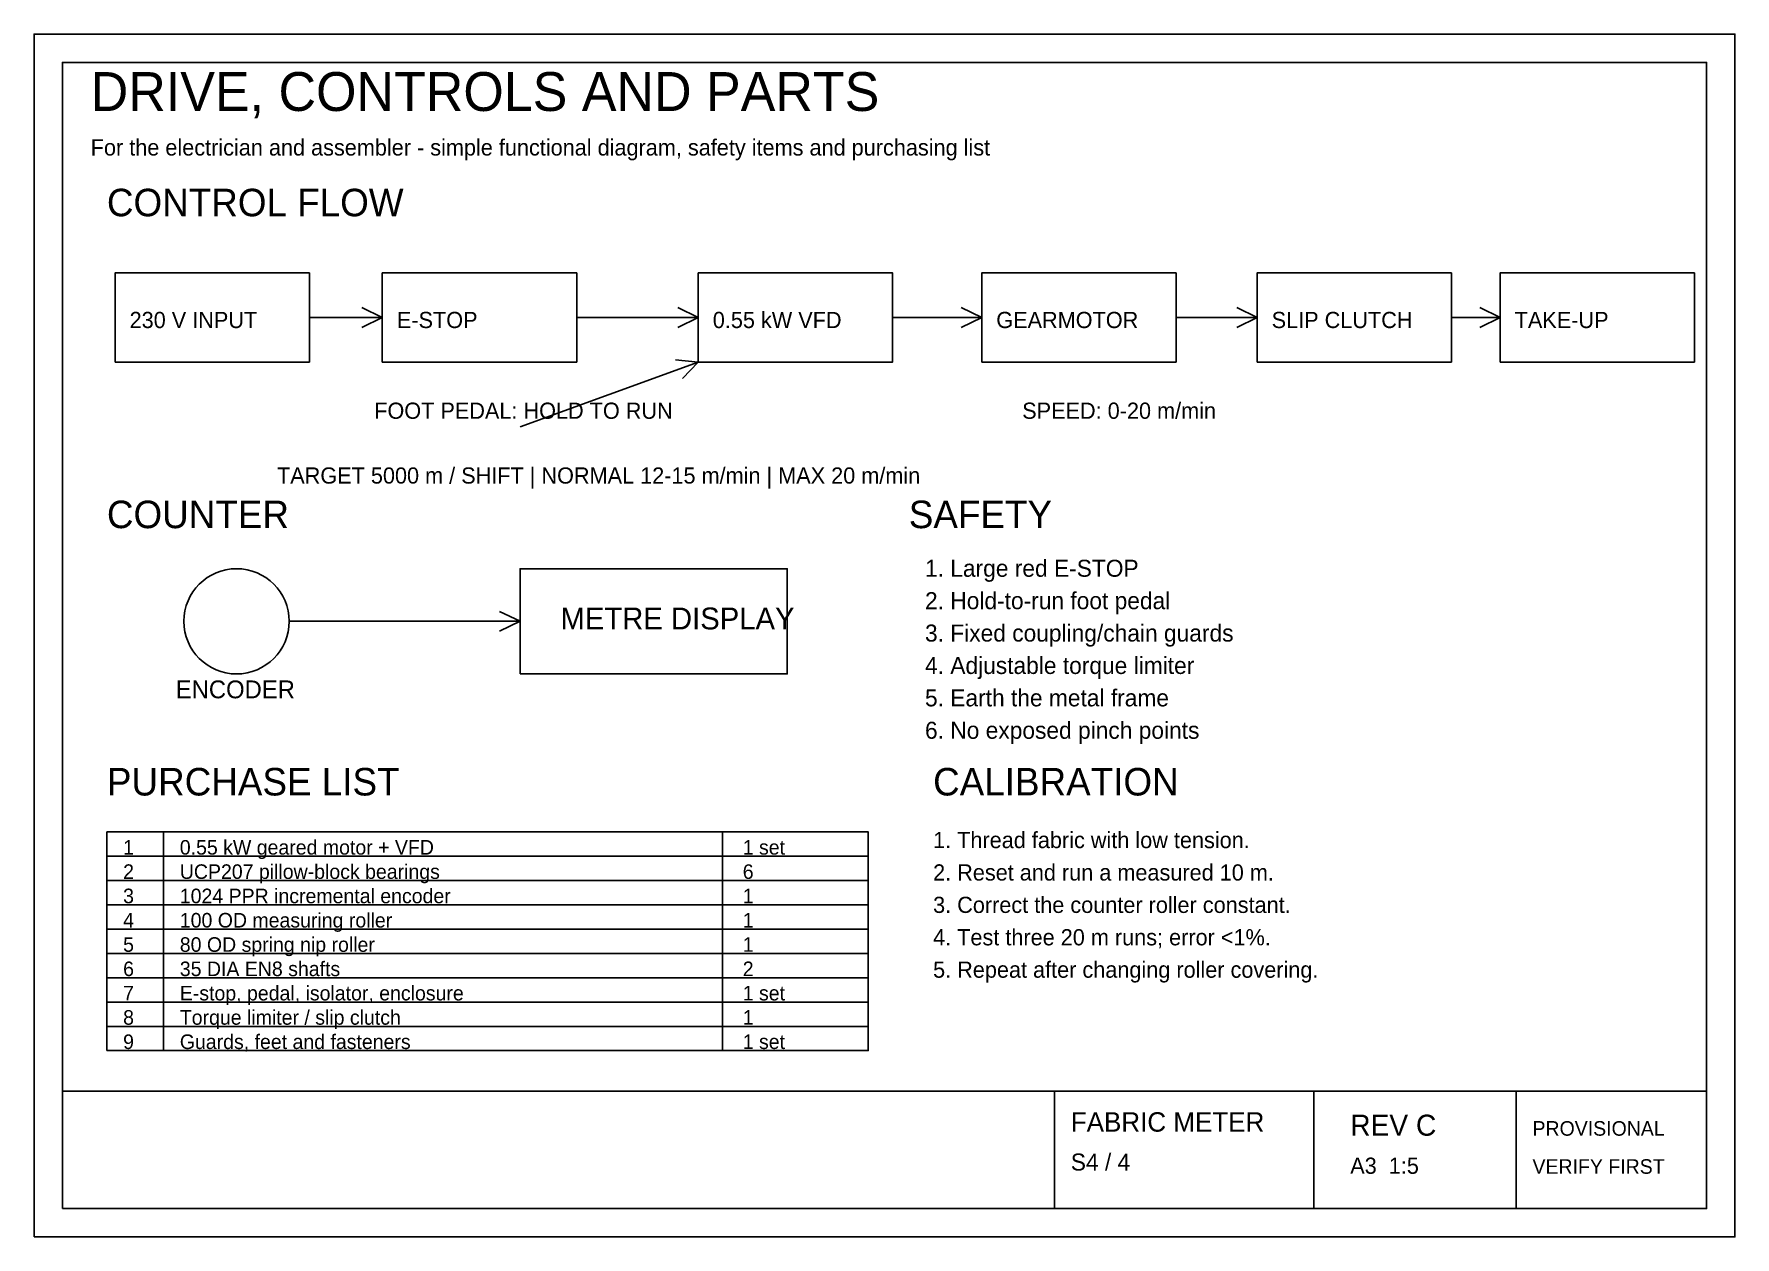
# Model space of a CAD drawing. Header units: metres. Extents: x 0 to 2100, y 0 to 1485.
import ezdxf

# ---------------------------------------------------------------- set-up
doc = ezdxf.new("R2010")
doc.units = ezdxf.units.M
for name, color, linetype in [('DRIVE', 7, 'Continuous'), ('FLOW', 7, 'Continuous'), ('SENSOR', 7, 'Continuous'), ('SHEET', 7, 'Continuous'), ('TEXT', 7, 'Continuous'), ('TITLE', 7, 'Continuous')]:
    doc.layers.add(name, color=color, linetype=linetype)

msp = doc.modelspace()

# ---------------------------------------------------------------- linework, layer by layer
at = {"layer": 'DRIVE', "color": 1}
for points in [[(100, 1080), (340, 1080), (340, 1190), (100, 1190)], [(430, 1080), (670, 1080), (670, 1190), (430, 1190)], [(820, 1080), (1060, 1080), (1060, 1190), (820, 1190)], [(1170, 1080), (1410, 1080), (1410, 1190), (1170, 1190)], [(1510, 1080), (1750, 1080), (1750, 1190), (1510, 1190)], [(1810, 1080), (2050, 1080), (2050, 1190), (1810, 1190)]]:
    msp.add_lwpolyline(points, close=True, dxfattribs=at)
at = {"layer": 'FLOW', "color": 1}
for p, q in [((340, 1135), (430, 1135)), ((430, 1135), (404.8, 1147.2)), ((430, 1135), (404.8, 1122.8)), ((670, 1135), (820, 1135)), ((820, 1135), (794.8, 1147.2)), ((820, 1135), (794.8, 1122.8)), ((1060, 1135), (1170, 1135)), ((1170, 1135), (1144.8, 1147.2)), ((1170, 1135), (1144.8, 1122.8)), ((1410, 1135), (1510, 1135)), ((1510, 1135), (1484.8, 1147.2)), ((1510, 1135), (1484.8, 1122.8)), ((1750, 1135), (1810, 1135)), ((1810, 1135), (1784.8, 1147.2)), ((1810, 1135), (1784.8, 1122.8)), ((600, 1000), (820, 1080)), ((820, 1080), (792.1, 1082.8)), ((820, 1080), (800.5, 1059.9))]:
    msp.add_line(p, q, dxfattribs=at)
at = {"layer": 'FLOW', "color": 5}
for p, q in [((315, 760), (600, 760)), ((600, 760), (574.8, 772.2)), ((600, 760), (574.8, 747.8))]:
    msp.add_line(p, q, dxfattribs=at)
at = {"layer": 'SENSOR', "color": 5}
msp.add_lwpolyline([(600, 695), (930, 695), (930, 825), (600, 825)], close=True, dxfattribs=at)
msp.add_circle((250, 760), 65, dxfattribs=at)
at = {"layer": 'SHEET', "color": 7}
for p, q in [((160, 230), (160, 500)), ((850, 230), (850, 500)), ((90, 470), (1030, 470)), ((90, 440), (1030, 440)), ((90, 410), (1030, 410)), ((90, 380), (1030, 380)), ((90, 350), (1030, 350)), ((90, 320), (1030, 320)), ((90, 290), (1030, 290)), ((90, 260), (1030, 260)), ((35, 180), (2065, 180)), ((1580, 35), (1580, 180)), ((1830, 35), (1830, 180))]:
    msp.add_line(p, q, dxfattribs=at)
for points in [[(0, 0), (2100, 0), (2100, 1485), (0, 1485)], [(35, 35), (2065, 35), (2065, 1450), (35, 1450)], [(90, 230), (1030, 230), (1030, 500), (90, 500)], [(1260, 35), (2065, 35), (2065, 180), (1260, 180)]]:
    msp.add_lwpolyline(points, close=True, dxfattribs=at)

# ---------------------------------------------------------------- texts
at = {"layer": 'TEXT', "color": 7}
for s, height, p in [('230 V INPUT', 20, (118, 1122)), ('E-STOP', 20, (448, 1122)), ('0.55 kW VFD', 20, (838, 1122)), ('GEARMOTOR', 20, (1188, 1122)), ('SLIP CLUTCH', 20, (1528, 1122)), ('TAKE-UP', 20, (1828, 1122)), ('FOOT PEDAL: HOLD TO RUN', 20, (420, 1010)), ('SPEED: 0-20 m/min', 20, (1220, 1010)), ('METRE DISPLAY', 27, (650, 750)), ('ENCODER', 22, (175, 665)), ('5. Earth the metal frame', 21, (1100, 655)), ('6. No exposed pinch points', 21, (1100, 615)), ('1', 18, (110, 472)), ('0.55 kW geared motor + VFD', 18, (180, 472)), ('1 set', 18, (875, 472)), ('1. Thread fabric with low tension.', 20, (1110, 480)), ('2', 18, (110, 442)), ('UCP207 pillow-block bearings', 18, (180, 442)), ('6', 18, (875, 442)), ('2. Reset and run a measured 10 m.', 20, (1110, 440)), ('3', 18, (110, 412)), ('1024 PPR incremental encoder', 18, (180, 412)), ('1', 18, (875, 412)), ('3. Correct the counter roller constant.', 20, (1110, 400)), ('4', 18, (110, 382)), ('100 OD measuring roller', 18, (180, 382)), ('1', 18, (875, 382)), ('4. Test three 20 m runs; error <1%.', 20, (1110, 360)), ('5', 18, (110, 352)), ('80 OD spring nip roller', 18, (180, 352)), ('1', 18, (875, 352)), ('6', 18, (110, 322)), ('35 DIA EN8 shafts', 18, (180, 322)), ('2', 18, (875, 322)), ('5. Repeat after changing roller covering.', 20, (1110, 320)), ('7', 18, (110, 292)), ('E-stop, pedal, isolator, enclosure', 18, (180, 292)), ('1 set', 18, (875, 292)), ('8', 18, (110, 262)), ('Torque limiter / slip clutch', 18, (180, 262)), ('1', 18, (875, 262)), ('9', 18, (110, 232)), ('Guards, feet and fasteners', 18, (180, 232)), ('1 set', 18, (875, 232)), ('S4 / 4', 21, (1280, 82)), ('A3  1:5', 20, (1625, 78))]:
    msp.add_text(s, height=height, dxfattribs=at).set_placement(p)
at = {"layer": 'TEXT', "color": 2}
for s, height, p in [('1. Large red E-STOP', 21, (1100, 815)), ('2. Hold-to-run foot pedal', 21, (1100, 775)), ('3. Fixed coupling/chain guards', 21, (1100, 735)), ('4. Adjustable torque limiter', 21, (1100, 695)), ('VERIFY FIRST', 18, (1850, 78))]:
    msp.add_text(s, height=height, dxfattribs=at).set_placement(p)
at = {"layer": 'TITLE', "color": 7}
for s, height, p in [('DRIVE, CONTROLS AND PARTS', 48, (70, 1390)), ('For the electrician and assembler - simple functional diagram, safety items and purchasing list', 20, (70, 1335)), ('CONTROL FLOW', 34, (90, 1260)), ('TARGET 5000 m / SHIFT | NORMAL 12-15 m/min | MAX 20 m/min', 20, (300, 930)), ('COUNTER', 34, (90, 875)), ('SAFETY', 34, (1080, 875)), ('PURCHASE LIST', 34, (90, 545)), ('CALIBRATION', 34, (1110, 545)), ('FABRIC METER', 24, (1280, 130)), ('REV C', 26, (1625, 125))]:
    msp.add_text(s, height=height, dxfattribs=at).set_placement(p)
at = {"layer": 'TITLE', "color": 2}
msp.add_text('PROVISIONAL', height=18, dxfattribs=at).set_placement((1850, 125))

doc.saveas('drawing.dxf')
